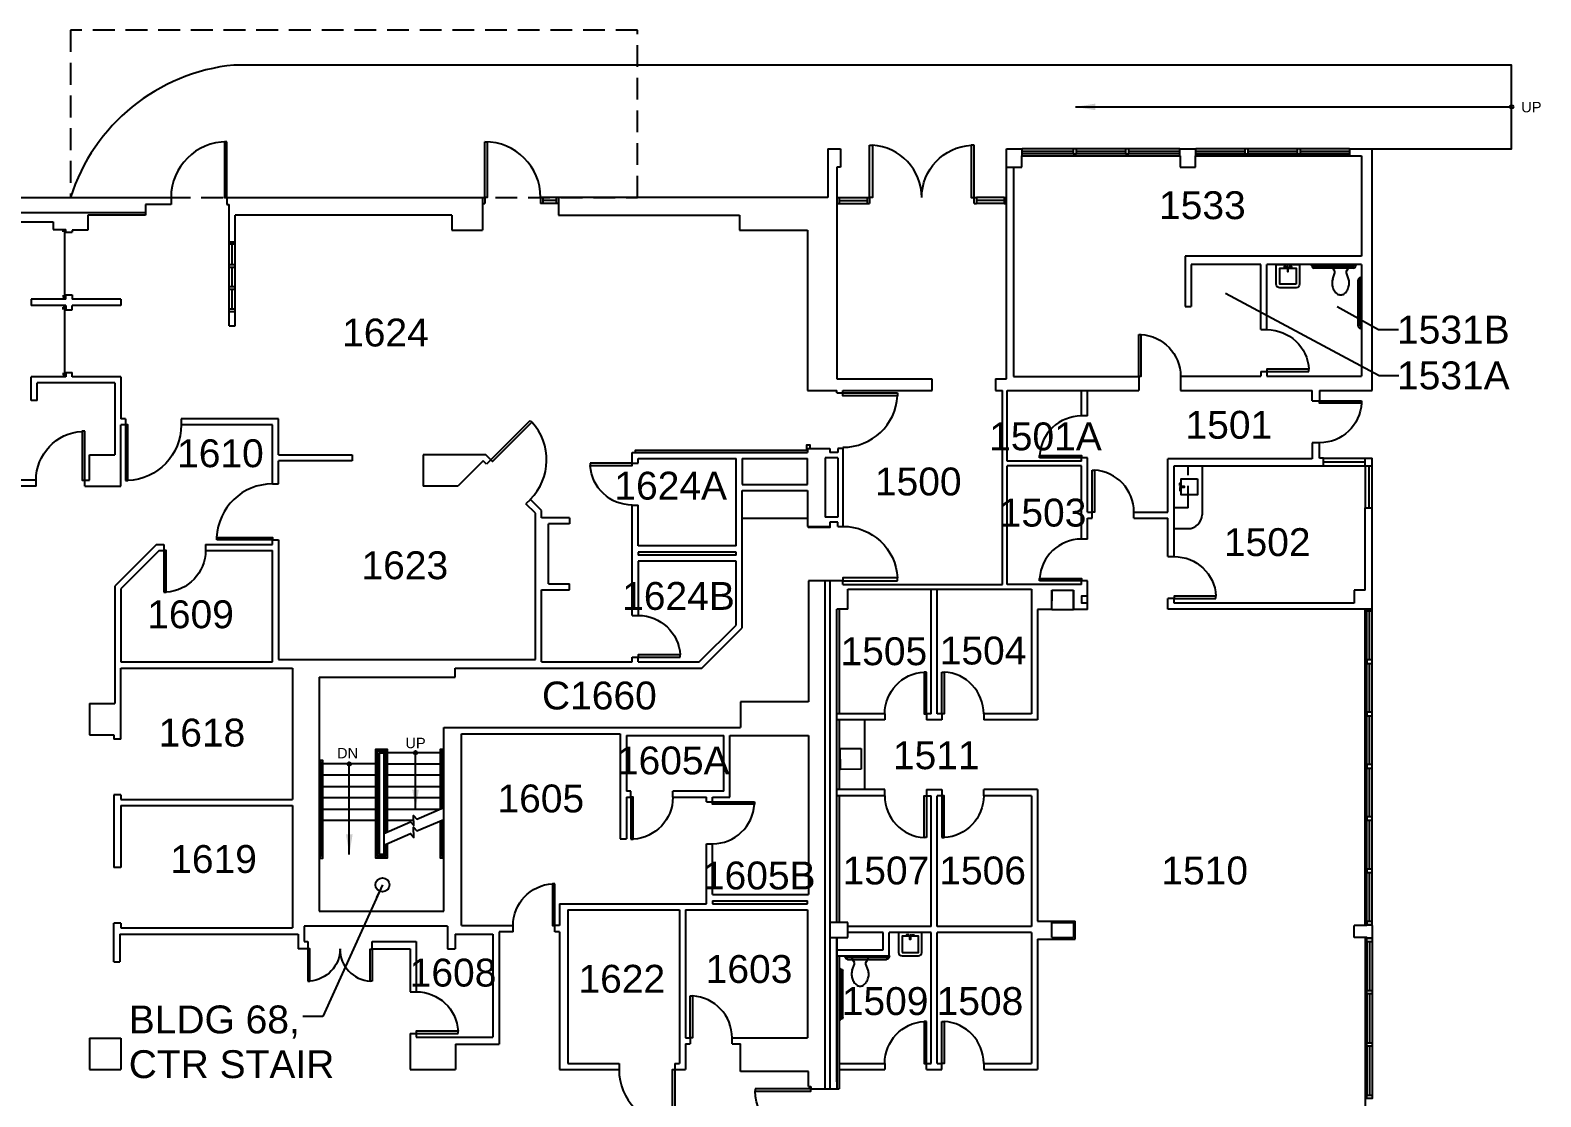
# Model space of a CAD drawing. Header units: inches. Extents: x 283 to 7662, y 1515 to 4754.
# Drawn here: x 2987 to 4287, y 3714 to 4632 of the extents above; entities that cross this region are included whole.
import ezdxf

# ---------------------------------------------------------------- set-up
doc = ezdxf.new("R2010")
doc.units = ezdxf.units.IN
doc.header["$LTSCALE"] = 150
doc.header["$MEASUREMENT"] = 0
doc.linetypes.add('HIDDEN2', pattern=[0.1875, 0.125, -0.0625])
doc.layers.get('0').update_dxf_attribs({"linetype": 'CONTINUOUS'})
for name, color, linetype in [('A-ANNO-TEXT', 4, 'CONTINUOUS'), ('A-ANNO-TEXT-STAIR', 4, 'CONTINUOUS'), ('A-COLS', 5, 'CONTINUOUS'), ('A-DOOR', 2, 'CONTINUOUS'), ('A-FLOR-CASE', 3, 'CONTINUOUS'), ('A-FLOR-CASE-UPPR', 3, 'HIDDEN2'), ('A-FLOR-HRAL', 1, 'CONTINUOUS'), ('A-FLOR-PFIX', 2, 'CONTINUOUS'), ('A-FLOR-STRS', 2, 'CONTINUOUS'), ('A-GLAZ', 2, 'CONTINUOUS'), ('A-GLAZ-SILL', 1, 'CONTINUOUS'), ('A-ROOF-OTLN', 2, 'HIDDEN2'), ('A-WALL-FULL', 6, 'CONTINUOUS'), ('L-SITE-CURB', 3, 'CONTINUOUS'), ('X-EQPM-OSHPD', 2, 'HIDDEN2')]:
    doc.layers.add(name, color=color, linetype=linetype)
doc.styles.add('ARIAL', font='arial.ttf')
doc.styles.add('AT', font='ARCHTITL.shx', dxfattribs={"width": 0.9})
doc.styles.add('DIMTEXT', font='dim.shx', dxfattribs={"width": 0.75})
doc.styles.get("Standard").update_dxf_attribs({"font": 'SIMPLEX.shx', "height": 9})
doc.dimstyles.new('DIM-96', dxfattribs={"dimscale": 96, "dimtxt": 0.18, "dimasz": 0.18, "dimexe": 0.18, "dimexo": 0.0625, "dimgap": 0.09, "dimtad": 0, "dimtih": 1, "dimtoh": 1, "dimdec": 4, "dimzin": 0, "dimdsep": 46, "dimlunit": 4, "dimtxsty": 'Standard', "dimcen": 0.09, "dimadec": 0, "dimazin": 0, "dimtfac": 1, "dimtdec": 4, "dimtofl": 0, "dimtmove": 2, "dimatfit": 3, "dimfxl": 1, "dimtolj": 1, "dimtzin": 0, "dimarcsym": 0})
doc.dimstyles.new('DIM1-4', dxfattribs={"dimscale": 48, "dimtxt": 0.09375, "dimasz": 0.125, "dimexe": 0.125, "dimexo": 0.09375, "dimgap": 0, "dimtad": 1, "dimdec": 6, "dimzin": 7, "dimdsep": 46, "dimlunit": 4, "dimtxsty": 'AT', "dimblk": 'TICK', "dimblk1": 'ARROW', "dimblk2": 'ARROW', "dimsah": 1, "dimcen": 2.25, "dimdle": 1.5, "dimadec": 0, "dimazin": 0, "dimtfac": 1, "dimtdec": 6, "dimtix": 1, "dimtofl": 0, "dimtmove": 2, "dimatfit": 3, "dimldrblk": 'ARROW', "dimfxl": 1, "dimtolj": 1, "dimtzin": 3, "dimarcsym": 0})
doc.dimstyles.get("Standard").update_dxf_attribs({"dimtxt": 0.18, "dimasz": 0.1875, "dimexe": 0.1875, "dimexo": 0.0625, "dimgap": 0.0625, "dimtad": 1, "dimdec": 4, "dimdsep": 46, "dimlunit": 4, "dimtxsty": 'DIMTEXT', "dimcen": 0.0625, "dimadec": 0, "dimazin": 0, "dimtfac": 1, "dimtdec": 4, "dimtofl": 0, "dimtmove": 0, "dimatfit": 3, "dimfxl": 1, "dimtvp": 1.2, "dimtolj": 1, "dimtzin": 0, "dimarcsym": 0})

# ---------------------------------------------------------------- blocks, each defined once
blk = doc.blocks.new('SINK-2')
at = {"layer": 'A-FLOR-PFIX'}
blk.add_lwpolyline([(-20, -7), (-20, 7, -0.414214), (-17, 10), (0, 10), (0, -10), (-17, -10, -0.414214)], format="xyb", close=True, dxfattribs=at)
for points in [[(-17, -7), (-17, 7), (-3, 7), (-3, -7)], [(-1.8, -0.3), (-1.8, 0.3), (-5.9, 0.3), (-5.9, -0.3)], [(-1.8, 1.1), (-1.8, 3.1), (-2.2, 3.1), (-2.2, 1.1)], [(-1.8, -1.1), (-1.8, -3.1), (-2.2, -3.1), (-2.2, -1.1)]]:
    blk.add_lwpolyline(points, close=True, dxfattribs=at)
blk = doc.blocks.new('3DOOR')
blk.add_lwpolyline([(0, 36), (2, 36), (2, 0), (0, 0)], close=True)
blk.add_arc((-0.1, -0.04), 36.1, 0.06887, 86.65797)
blk = doc.blocks.new('3-6DOOR')
blk.add_lwpolyline([(0, 42), (2.3, 42), (2.3, 0), (0, 0)], close=True)
blk.add_arc((-0.1, -0.1), 42.1, 0.0689, 86.658)
blk = doc.blocks.new('4DOOR')
blk.add_lwpolyline([(0, 48), (2, 48), (2, 0), (0, 0)], close=True)
blk.add_arc((-0.1, 0), 48.1, 0.0378, 87.5244)
blk = doc.blocks.new('DOOR36')
blk.add_lwpolyline([(0, 36), (-1.8, 36), (-1.8, 0), (0, 0)], close=True)
blk.add_arc((0.1, 0), 36.1, 92.903, 179.951)
blk = doc.blocks.new('ARROW')
for p, q in [((0, 0), (-0.75, 0.13)), ((-0.75, 0.13), (-0.75, -0.13)), ((0, 0), (-0.75, 0.06)), ((0, 0), (-1.28, 0)), ((0, 0), (-0.75, -0.13)), ((0, 0), (-0.75, -0.06))]:
    blk.add_line(p, q)
blk = doc.blocks.new('TICK')
for p, q in [((0.99, 0), (-0.99, 0)), ((-0.22, -0.22), (0.22, 0.22))]:
    blk.add_line(p, q)
blk = doc.blocks.new('GRAB2PC')
at = {"color": 0}
for p, q in [((0, 55.5), (0.5, 55.5)), ((0.5, 52.5), (0, 52.5)), ((0.75, 55.25), (0.75, 52.75)), ((0.75, 54.75), (1, 54.75)), ((1, 53.25), (0.75, 53.25)), ((1.5, 13.25), (1.5, 52.75)), ((3, 52.75), (3, 13.25)), ((0, 13.5), (0.5, 13.5)), ((0.75, 13.25), (0.75, 10.75)), ((0.5, 10.5), (0, 10.5)), ((0.75, 12.75), (1, 12.75)), ((1, 11.25), (0.75, 11.25)), ((4.5, 0), (4.5, 0.5)), ((4.75, 0.75), (7.25, 0.75)), ((5.25, 0.75), (5.25, 1)), ((6.75, 1), (6.75, 0.75)), ((7.25, 3), (40.75, 3)), ((40.75, 1.5), (7.25, 1.5)), ((7.5, 0.5), (7.5, 0)), ((40.5, 0), (40.5, 0.5)), ((40.75, 0.75), (43.25, 0.75)), ((41.25, 0.75), (41.25, 1)), ((42.75, 1), (42.75, 0.75)), ((43.5, 0.5), (43.5, 0))]:
    blk.add_line(p, q, dxfattribs=at)
for p, q in [((0.75, 55.25), (0.5, 55.5)), ((0.75, 52.75), (0.5, 52.5)), ((0.75, 13.25), (0.5, 13.5)), ((0.75, 10.75), (0.5, 10.5)), ((4.75, 0.75), (4.5, 0.5)), ((7.25, 0.75), (7.5, 0.5)), ((40.75, 0.75), (40.5, 0.5)), ((43.25, 0.75), (43.5, 0.5))]:
    blk.add_line(p, q)
for centre, radius, start, end in [((1, 52.75), 2, 0, 90), ((1, 52.75), 0.5, 0, 90), ((1, 13.25), 0.5, 270, 0), ((1, 13.25), 2, 270, 0), ((7.25, 1), 2, 90, 180), ((7.25, 1), 0.5, 90, 180), ((40.75, 1), 2, 0, 90), ((40.75, 1), 0.5, 0, 90)]:
    blk.add_arc(centre, radius, start, end, dxfattribs=at)
blk = doc.blocks.new('WC4')
for p, q in [((-7, 0), (7, 0)), ((-7, -2.5), (-7, 0)), ((7, -2.5), (7, 0)), ((-5, -5.6), (-7, -2.5)), ((-6.8, -12.3), (-5, -7.2)), ((-5, -7.2), (-5, -5.6)), ((5, -5.6), (7, -2.5)), ((5, -7.2), (5, -5.6)), ((6.8, -12.3), (5, -7.2))]:
    blk.add_line(p, q)
for centre, radius, start, end in [((3.1, -15.7), 10.5, 161.1646, 180), ((-3.1, -15.7), 10.5, 360, 18.8354), ((3.1, -15.7), 10.5, 180, 198.8354), ((5.9, -15.7), 13.2, 194.9626, 211.7838), ((4, -16.2), 11.3, 214.6359, 233.9389), ((0, -20.1), 5.93, 243.2988, 270), ((0, -20.1), 5.93, 270, 296.7012), ((-4, -16.2), 11.3, 306.0611, 325.3641), ((-6.5, -15.2), 14, 327.6462, 344.7553), ((-0.6, -16.2), 8.05, 341.1646, 3.7754)]:
    blk.add_arc(centre, radius, start, end)
at = {"flags": 9}
for tag, p in [('FU_COLD', (-7, 0)), ('FU_HOT', (-7, -0.1)), ('FU_WASTE', (-7, -0.1)), ('FU_TOTAL', (-7, -0.1)), ('FIXT_CODE', (-7, -0.1))]:
    blk.add_attdef(tag, p, '', height=0.01, dxfattribs=at)
blk = doc.blocks.new('SINK-1')
at = {"layer": 'A-FLOR-PFIX'}
for points in [[(0, -7), (0, 7), (14, 7), (14, -7)], [(15.2, -0.3), (15.2, 0.3), (11.1, 0.3), (11.1, -0.3)], [(15.2, 1.1), (15.2, 3.1), (14.8, 3.1), (14.8, 1.1)], [(15.2, -1.1), (15.2, -3.1), (14.8, -3.1), (14.8, -1.1)]]:
    blk.add_lwpolyline(points, close=True, dxfattribs=at)

msp = doc.modelspace()

# ---------------------------------------------------------------- linework, layer by layer
at = {"layer": 'A-ANNO-TEXT'}
msp.add_circle((4261.6, 4566), 1.5, dxfattribs=at)
at = {"layer": 'A-COLS'}
for p, q in [((3866, 4150), (3884.6, 4150)), ((3866, 4133.4), (3866, 4150)), ((3866, 4150), (3866, 4140.8)), ((3884.6, 4133.4), (3884.6, 4150)), ((3884.6, 4150), (3884.6, 4133.4)), ((3866, 4133.4), (3884.6, 4133.4)), ((3866, 3851), (3866, 3864)), ((3866, 3864), (3879, 3864)), ((3879, 3864), (3884.7, 3864)), ((3884.7, 3864), (3884.7, 3851)), ((3866, 3851), (3884.7, 3851))]:
    msp.add_line(p, q, dxfattribs=at)
at = {"layer": 'A-DOOR'}
for p, q in [((3015.2, 4458.5), (3015.2, 4460.5)), ((3016.2, 4460.5), (3016.2, 4402)), ((3017.2, 4460.5), (3017.2, 4458.5)), ((3015.2, 4404), (3015.2, 4402)), ((3015.2, 4402), (3017.2, 4402)), ((3015.2, 4391.7), (3015.2, 4393.7)), ((3015.2, 4393.7), (3017.2, 4393.7)), ((3016.2, 4393.7), (3016.2, 4335.2)), ((3017.2, 4402), (3017.2, 4404)), ((3017.2, 4393.7), (3017.2, 4391.7)), ((3015.2, 4337.2), (3015.2, 4335.2)), ((3015.2, 4335.2), (3017.2, 4335.2)), ((3017.2, 4335.2), (3017.2, 4337.2))]:
    msp.add_line(p, q, dxfattribs=at)
for points in [[(3156, 4536), (3154, 4536), (3154, 4488), (3156, 4488)], [(3378, 4536), (3380, 4536), (3380, 4488), (3378, 4488)]]:
    msp.add_lwpolyline(points, close=True, dxfattribs=at)
for centre, start, end in [((3156, 4488), 90, 180), ((3378, 4488), 0, 90)]:
    msp.add_arc(centre, 48, start, end, dxfattribs=at)
at = {"layer": 'A-FLOR-CASE'}
for p, q in [((3995.2, 4257), (3995.2, 4215)), ((3600, 4212), (3655.8, 4212)), ((3971.2, 4203), (3983.2, 4203)), ((3705, 3978.4), (3705, 4038.4))]:
    msp.add_line(p, q, dxfattribs=at)
msp.add_arc((3983.2, 4215), 12, 270, 0, dxfattribs=at)
at = {"layer": 'A-FLOR-CASE-UPPR'}
for q in [(3983.2, 4257), (3971.2, 4221)]:
    msp.add_line((3983.2, 4221), q, dxfattribs=at)
at = {"layer": 'A-FLOR-HRAL'}
for points in [[(3339.8, 3961.6), (3339.8, 4013.2), (3342.7, 4013.2)], [(3341.3, 3962.2), (3341.3, 4011.8), (3342.7, 4011.8)], [(3235.5, 3919.5), (3238.5, 3919.5), (3238.5, 4003.5), (3235.5, 4003.5)], [(3235.5, 3921), (3237, 3921), (3237, 4002), (3235.5, 4002)], [(3342.7, 3921), (3341.3, 3921), (3341.3, 3952.2)], [(3342.7, 3919.5), (3339.8, 3919.5), (3339.8, 3951.6)]]:
    msp.add_lwpolyline(points, dxfattribs=at)
at = {"layer": 'A-FLOR-PFIX'}
for p, q in [((4089, 4429.8), (4089, 4430.3)), ((4089.3, 4429.5), (4089, 4429.8)), ((4091.8, 4429.5), (4089.3, 4429.5)), ((4089.8, 4429.3), (4089.8, 4429.5)), ((4091.3, 4429.5), (4091.3, 4429.3)), ((4091.8, 4429.5), (4092, 4429.8)), ((4091.8, 4428.8), (4125.3, 4428.8)), ((4125.3, 4427.3), (4091.8, 4427.3)), ((4092, 4430.3), (4092, 4429.8)), ((4121.5, 4430.3), (4107.5, 4430.3)), ((4107.5, 4427.8), (4107.5, 4430.3)), ((4109.5, 4424.7), (4107.5, 4427.8)), ((4107.7, 4417.9), (4109.5, 4423.1)), ((4109.5, 4423.1), (4109.5, 4424.7)), ((4119.5, 4424.7), (4121.5, 4427.8)), ((4119.5, 4423.1), (4119.5, 4424.7)), ((4121.3, 4417.9), (4119.5, 4423.1)), ((4121.5, 4427.8), (4121.5, 4430.3)), ((4125, 4429.8), (4125, 4430.3)), ((4125.3, 4429.5), (4125, 4429.8)), ((4127.8, 4429.5), (4125.3, 4429.5)), ((4125.8, 4429.3), (4125.8, 4429.5)), ((4127.3, 4429.5), (4127.3, 4429.3)), ((4127.8, 4429.5), (4128, 4429.8)), ((4128, 4430.3), (4128, 4429.8)), ((4131.8, 4419.5), (4132, 4419.8)), ((4132, 4419.8), (4132.5, 4419.8)), ((4129.5, 4377.5), (4129.5, 4417)), ((4131, 4417), (4131, 4377.5)), ((4131.5, 4419), (4131.8, 4419)), ((4131.8, 4417.5), (4131.5, 4417.5)), ((4131.8, 4417), (4131.8, 4419.5)), ((4131.8, 4417), (4132, 4416.8)), ((4132.5, 4416.8), (4132, 4416.8)), ((4131.5, 4377), (4131.8, 4377)), ((4131.8, 4375.5), (4131.5, 4375.5)), ((4131.8, 4377.5), (4132, 4377.8)), ((4131.8, 4375), (4131.8, 4377.5)), ((4131.8, 4375), (4132, 4374.8)), ((4132, 4377.8), (4132.5, 4377.8)), ((4132.5, 4374.8), (4132, 4374.8))]:
    msp.add_line(p, q, dxfattribs=at)
for centre, radius, start, end in [((4091.8, 4429.3), 2, 180, 270), ((4091.8, 4429.3), 0.5, 180, 270), ((4125.3, 4429.3), 0.5, 270, 0), ((4125.3, 4429.3), 2, 270, 0), ((4117.6, 4414.5), 10.5, 161.1646, 180), ((4115.1, 4414), 8.05, 176.2246, 198.8354), ((4121, 4415.1), 14, 195.2447, 212.3538), ((4118.5, 4414), 11.3, 214.6359, 233.9389), ((4110.5, 4414), 11.3, 306.0611, 325.3641), ((4108.6, 4414.5), 13.2, 328.2162, 345.0374), ((4111.4, 4414.5), 10.5, 0, 18.8354), ((4111.4, 4414.5), 10.5, 341.1646, 0), ((4131.5, 4417), 2, 90, 180), ((4131.5, 4417), 0.5, 90, 180), ((4114.5, 4410.2), 5.93, 243.2988, 270), ((4114.5, 4410.2), 5.93, 270, 296.7012), ((4131.5, 4377.5), 2, 180, 270), ((4131.5, 4377.5), 0.5, 180, 270)]:
    msp.add_arc(centre, radius, start, end, dxfattribs=at)
at = {"layer": 'A-FLOR-STRS'}
for p, q in [((3339.8, 4010.2), (3294, 4010.2)), ((3342.7, 4010.2), (3341.3, 4010.2)), ((3237, 4000.5), (3235.5, 4000.5)), ((3235.5, 3990.8), (3237, 3990.8)), ((3284.3, 4000.5), (3238.5, 4000.5)), ((3284.3, 3990.8), (3238.5, 3990.8)), ((3287.3, 4000.5), (3285.8, 4000.5)), ((3287.3, 3990.8), (3285.8, 3990.8)), ((3291, 4000.5), (3292.5, 4000.5)), ((3292.5, 3990.8), (3291, 3990.8)), ((3294, 4000.5), (3339.8, 4000.5)), ((3339.8, 3990.8), (3294, 3990.8)), ((3341.3, 4000.5), (3342.7, 4000.5)), ((3342.7, 3990.8), (3341.3, 3990.8)), ((3237, 3981), (3235.5, 3981)), ((3238.5, 3981), (3284.3, 3981)), ((3285.8, 3981), (3287.3, 3981)), ((3291, 3981), (3292.5, 3981)), ((3294, 3981), (3339.8, 3981)), ((3341.3, 3981), (3342.7, 3981)), ((3235.5, 3971.2), (3237, 3971.2)), ((3284.3, 3971.2), (3238.5, 3971.2)), ((3287.3, 3971.2), (3285.8, 3971.2)), ((3292.5, 3971.2), (3291, 3971.2)), ((3339.8, 3971.2), (3294, 3971.2)), ((3342.7, 3971.2), (3341.3, 3971.2)), ((3237, 3961.5), (3235.5, 3961.5)), ((3237, 3951.8), (3235.5, 3951.8)), ((3238.5, 3961.5), (3284.3, 3961.5)), ((3284.3, 3951.8), (3238.5, 3951.8)), ((3285.8, 3961.5), (3287.3, 3961.5)), ((3287.3, 3951.8), (3285.8, 3951.8)), ((3291, 3961.5), (3292.5, 3961.5)), ((3292.5, 3951.8), (3291, 3951.8)), ((3294, 3961.5), (3339.5, 3961.5)), ((3316.8, 3951.8), (3294, 3951.8)), ((3341.3, 3951.8), (3342.7, 3951.8))]:
    msp.add_line(p, q, dxfattribs=at)
for points in [[(3294, 3931.9), (3294, 3919.5), (3284.3, 3919.5), (3284.3, 4013.2), (3294, 4013.2), (3294, 3942)], [(3292.5, 3931.3), (3292.5, 3921), (3285.8, 3921), (3285.8, 4011.8), (3292.5, 4011.8), (3292.5, 3941.4)], [(3291, 4010.2), (3291, 3922.5), (3287.3, 3922.5), (3287.3, 4010.2), (3292.5, 4010.2)], [(3291, 3940.7), (3314, 3950.6), (3317, 3947.4), (3316.5, 3956.1), (3319.5, 3952.9), (3342.7, 3962.9)], [(3291, 3930.7), (3314, 3940.5), (3317, 3937.3), (3316.5, 3946.1), (3319.5, 3942.9), (3342.7, 3952.8)]]:
    msp.add_lwpolyline(points, dxfattribs=at)
for centre in [(3318.4, 4010.2), (3261.4, 4000.5)]:
    msp.add_circle(centre, 1.5, dxfattribs=at)
at = {"layer": 'A-GLAZ'}
for p, q in [((3884.3, 4527.7), (3840.5, 4527.7)), ((3929.3, 4527.7), (3887.3, 4527.7)), ((3976, 4527.7), (3932.3, 4527.7)), ((4032, 4527.7), (3990, 4527.7)), ((4077, 4527.7), (4035, 4527.7)), ((4122, 4527.7), (4080, 4527.7)), ((3376, 4488), (3378, 4488)), ((3376, 4488), (3376, 4482.8)), ((3378, 4488), (3378, 4482.8)), ((3428, 4488), (3426, 4488)), ((3426, 4488), (3426, 4482.8)), ((3428, 4488), (3428, 4482.8)), ((3439.3, 4485.3), (3428, 4485.3)), ((3441.3, 4488), (3439.3, 4488)), ((3439.3, 4488), (3439.3, 4482.8)), ((3681, 4488), (3683, 4488)), ((3683, 4488), (3683, 4482.8)), ((3683, 4485.3), (3707, 4485.3)), ((3707, 4488), (3709, 4488)), ((3707, 4488), (3707, 4482.8)), ((3709, 4488), (3709, 4482.8)), ((3799, 4488), (3801, 4488)), ((3799, 4482.8), (3799, 4488)), ((3801, 4488), (3801, 4482.8)), ((3825, 4485.3), (3801, 4485.3)), ((3825, 4488), (3825, 4482.8)), ((3825, 4488), (3827, 4488)), ((3376, 4482.8), (3378, 4482.8)), ((3428, 4482.8), (3426, 4482.8)), ((3441.3, 4482.8), (3439.3, 4482.8)), ((3681, 4482.8), (3683, 4482.8)), ((3707, 4482.8), (3709, 4482.8)), ((3799, 4482.8), (3801, 4482.8)), ((3825, 4482.8), (3827, 4482.8)), ((3158, 4449.9), (3163.3, 4449.9)), ((3160.7, 4430.1), (3160.7, 4447.9)), ((3158, 4428.1), (3163.3, 4428.1)), ((3160.7, 4411), (3160.7, 4428.1)), ((3158, 4409), (3163.3, 4409)), ((3160.7, 4391.9), (3160.7, 4409)), ((3158, 4389.9), (3163.3, 4389.9)), ((4099.6, 4260.4), (4135.6, 4260.4)), ((4138.6, 4257), (4138.6, 4221)), ((4137.1, 4132), (4137.1, 4133.7)), ((4141.6, 4132), (4141.6, 4133.7)), ((4141.6, 4132), (4137.1, 4132)), ((4141.6, 4132), (4137.1, 4132)), ((4139.4, 4090), (4139.4, 4132)), ((4139.4, 4045), (4139.4, 4087)), ((4139.4, 4000), (4139.4, 4042)), ((4139.4, 3955), (4139.4, 3997)), ((4139.4, 3910), (4139.4, 3952)), ((4139.4, 3865), (4139.4, 3907)), ((4139.4, 3847.5), (4139.4, 3805.5)), ((4139.4, 3802.5), (4139.4, 3760.5)), ((4139.4, 3757.5), (4139.4, 3715.5))]:
    msp.add_line(p, q, dxfattribs=at)
for points in [[(3887.3, 4525.5), (3887.3, 4530), (3884.3, 4530), (3884.3, 4525.5)], [(3932.3, 4525.5), (3932.3, 4530), (3929.3, 4530), (3929.3, 4525.5)], [(4035, 4525.5), (4035, 4530), (4032, 4530), (4032, 4525.5)], [(4080, 4525.5), (4080, 4530), (4077, 4530), (4077, 4525.5)], [(4137.1, 4087), (4141.6, 4087), (4141.6, 4090), (4137.1, 4090)], [(4137.1, 4042), (4141.6, 4042), (4141.6, 4045), (4137.1, 4045)], [(4137.1, 3997), (4141.6, 3997), (4141.6, 4000), (4137.1, 4000)], [(4137.1, 3952), (4141.6, 3952), (4141.6, 3955), (4137.1, 3955)], [(4137.1, 3907), (4141.6, 3907), (4141.6, 3910), (4137.1, 3910)], [(4137.1, 3862), (4141.6, 3862), (4141.6, 3865), (4137.1, 3865)], [(4137.1, 3850.5), (4141.6, 3850.5), (4141.6, 3847.5), (4137.1, 3847.5)], [(4137.1, 3805.5), (4141.6, 3805.5), (4141.6, 3802.5), (4137.1, 3802.5)], [(4137.1, 3760.5), (4141.6, 3760.5), (4141.6, 3757.5), (4137.1, 3757.5)], [(4137.1, 3715.5), (4141.6, 3715.5), (4141.6, 3712.5), (4137.1, 3712.5)]]:
    msp.add_lwpolyline(points, close=True, dxfattribs=at)
for points in [[(3163.3, 4447.9), (3158, 4447.9)], [(3163.3, 4430.1), (3158, 4430.1)], [(3163.3, 4411), (3158, 4411)], [(3163.3, 4391.9), (3158, 4391.9)]]:
    msp.add_lwpolyline(points, dxfattribs=at)
at = {"layer": 'A-GLAZ-SILL'}
for p, q in [((3884.3, 4530), (3840.5, 4530)), ((3884.3, 4525.5), (3840.5, 4525.5)), ((3929.3, 4530), (3887.3, 4530)), ((3929.3, 4525.5), (3887.3, 4525.5)), ((3976, 4530), (3932.3, 4530)), ((3976, 4525.5), (3932.3, 4525.5)), ((4032, 4530), (3990, 4530)), ((4032, 4525.5), (3990, 4525.5)), ((4077, 4530), (4035, 4530)), ((4077, 4525.5), (4035, 4525.5)), ((4122, 4530), (4080, 4530)), ((4122, 4525.5), (4080, 4525.5)), ((3439.3, 4488), (3428, 4488)), ((3683, 4488), (3707, 4488)), ((3825, 4488), (3801, 4488)), ((3439.3, 4482.8), (3428, 4482.8)), ((3683, 4482.8), (3707, 4482.8)), ((3825, 4482.8), (3801, 4482.8)), ((3158, 4389.9), (3158, 4450)), ((3163.3, 4389.9), (3163.3, 4449.9)), ((4099.6, 4263.8), (4135.6, 4263.8)), ((4099.6, 4257), (4135.6, 4257)), ((4135.6, 4257), (4135.6, 4221)), ((4141.6, 4221), (4141.6, 4257)), ((4135.6, 3861.5), (4135.6, 4133.7)), ((4137.1, 4090), (4137.1, 4132)), ((4141.6, 4090), (4141.6, 4132)), ((4137.1, 4045), (4137.1, 4087)), ((4141.6, 4045), (4141.6, 4087)), ((4137.1, 4000), (4137.1, 4042)), ((4141.6, 4000), (4141.6, 4042)), ((4137.1, 3955), (4137.1, 3997)), ((4141.6, 3955), (4141.6, 3997)), ((4137.1, 3910), (4137.1, 3952)), ((4141.6, 3910), (4141.6, 3952)), ((4137.1, 3865), (4137.1, 3907)), ((4141.6, 3865), (4141.6, 3907)), ((4135.6, 3851), (4135.6, 3667.5)), ((4137.1, 3847.5), (4137.1, 3805.5)), ((4141.6, 3847.5), (4141.6, 3805.5)), ((4137.1, 3802.5), (4137.1, 3760.5)), ((4141.6, 3802.5), (4141.6, 3760.5)), ((4137.1, 3757.5), (4137.1, 3715.5)), ((4141.6, 3757.5), (4141.6, 3715.5))]:
    msp.add_line(p, q, dxfattribs=at)
at = {"layer": 'A-ROOF-OTLN'}
msp.add_lwpolyline([(3021.5, 4488), (3509.5, 4488), (3509.5, 4632), (3021.5, 4632)], close=True, dxfattribs=at)
at = {"layer": 'A-WALL-FULL'}
for p, q in [((3673.3, 4530), (3684, 4530)), ((3673.3, 4530), (3673.3, 4488)), ((3684, 4530), (3684, 4514)), ((3827, 4530), (3840.5, 4530)), ((3827, 4332), (3827, 4530)), ((3840, 4514), (3840, 4524)), ((3840, 4524), (3976.5, 4524)), ((3840.5, 4524), (3840.5, 4530)), ((3976, 4524), (3976, 4530)), ((3976, 4530), (3990, 4530)), ((3976.5, 4524), (3976.5, 4514)), ((3989.5, 4514), (3989.5, 4524)), ((3989.5, 4524), (4132.5, 4524)), ((3990, 4524), (3990, 4530)), ((3990, 4525.5), (4122, 4525.5)), ((4122, 4530), (4122, 4524)), ((4122, 4530), (4141.6, 4530)), ((4132.5, 4524), (4132.5, 4437.5)), ((4141.6, 4321.9), (4141.6, 4530)), ((3684, 4514), (3681, 4514)), ((3681, 4514), (3681, 4332)), ((3827, 4514), (3840, 4514)), ((3833, 4514), (3833, 4334)), ((3976.5, 4514), (3989.5, 4514)), ((2346.8, 4488), (3108, 4488)), ((3108, 4488), (3108, 4482)), ((3154, 4488), (3376, 4488)), ((3156, 4488), (3156, 4482)), ((3376, 4488), (3376, 4459.8)), ((3673.3, 4488), (3441.3, 4488)), ((3441.3, 4488), (3441.3, 4472.7)), ((2767.5, 4475), (3086, 4475)), ((3086, 4472.7), (3036.3, 4472.7)), ((3036.3, 4472.7), (3036.3, 4459.8)), ((3086, 4482), (3086, 4472.7)), ((3108, 4482), (3086, 4482)), ((3156, 4482), (3158, 4482)), ((3158, 4450), (3158, 4482)), ((3349.5, 4472.7), (3163.3, 4472.7)), ((3163.3, 4450), (3163.3, 4472.7)), ((3349.5, 4472.7), (3349.5, 4459.8)), ((3441.3, 4472.7), (3597.3, 4472.7)), ((3597.3, 4472.7), (3597.3, 4459.8)), ((2897.8, 4467), (3006.5, 4467)), ((3006.5, 4467), (3006.5, 4460.5)), ((3006.5, 4460.5), (3017.5, 4460.5)), ((3017.5, 4458.2), (3017.5, 4460.5)), ((3022.8, 4459.8), (3022.8, 4458.2)), ((3036.3, 4459.8), (3022.8, 4459.8)), ((3349.5, 4459.8), (3376, 4459.8)), ((3597.3, 4459.8), (3655.8, 4459.8)), ((3655.8, 4459.8), (3655.8, 4321.9)), ((3017.5, 4458.2), (3022.8, 4458.2)), ((4132.5, 4437.5), (3980.6, 4437.5)), ((3980.6, 4437.5), (3980.6, 4394.3)), ((4045.8, 4430.3), (3985.8, 4430.3)), ((3985.8, 4430.3), (3985.8, 4394.3)), ((4045.8, 4374.3), (4045.8, 4430.3)), ((4132.5, 4430.3), (4051.1, 4430.3)), ((4051.1, 4374.3), (4051.1, 4430.3)), ((4132.5, 4430.3), (4132.5, 4334.3)), ((2987.5, 4400.4), (2987.5, 4395.2)), ((3017.5, 4400.4), (2987.5, 4400.4)), ((3017.5, 4395.2), (2987.5, 4395.2)), ((3017.5, 4400.4), (3017.5, 4404.2)), ((3017.5, 4404.2), (3022.8, 4404.2)), ((3017.5, 4395.2), (3017.5, 4391.4)), ((3022.8, 4404.2), (3022.8, 4400.4)), ((3064.8, 4400.4), (3022.8, 4400.4)), ((3064.8, 4395.2), (3022.8, 4395.2)), ((3022.8, 4391.4), (3022.8, 4395.2)), ((3064.8, 4400.4), (3064.8, 4395.2)), ((3980.6, 4394.3), (3985.8, 4394.3)), ((3017.5, 4391.4), (3022.8, 4391.4)), ((3158, 4377.5), (3158, 4389.9)), ((3163.3, 4377.5), (3163.3, 4389.9)), ((3158, 4377.5), (3163.3, 4377.5)), ((4045.8, 4374.3), (4051.1, 4374.3)), ((2987.5, 4313.4), (2987.5, 4333.6)), ((3017.5, 4333.6), (2987.5, 4333.6)), ((3017.5, 4337.4), (3022.8, 4337.4)), ((3017.5, 4337.4), (3017.5, 4333.6)), ((3022.8, 4333.6), (3022.8, 4337.4)), ((3064.8, 4333.6), (3022.8, 4333.6)), ((3064.8, 4333.6), (3064.8, 4297.6)), ((3681, 4332), (3763, 4332)), ((3763, 4321.9), (3763, 4331.7)), ((3817.4, 4332), (3817.4, 4321.9)), ((3817.4, 4332), (3827, 4332)), ((3833, 4334), (3940.8, 4334)), ((3940.8, 4334), (3940.8, 4321.9)), ((3976.8, 4334.3), (3976.8, 4321.9)), ((3976.8, 4334.3), (4045.8, 4334.3)), ((4045.8, 4338.3), (4045.8, 4334.3)), ((4045.8, 4338.3), (4051.1, 4338.3)), ((4051.1, 4338.3), (4051.1, 4334.3)), ((4051.1, 4334.3), (4132.5, 4334.3)), ((3059.5, 4328.4), (2992.8, 4328.4)), ((2992.8, 4313.4), (2992.8, 4328.4)), ((3059.5, 4328.4), (3059.5, 4266.5)), ((3655.8, 4321.9), (3681, 4321.9)), ((3681, 4320), (3681, 4321.9)), ((3681, 4320), (3686.2, 4320)), ((3686.2, 4320), (3686.2, 4321.9)), ((3686.2, 4321.9), (3763, 4321.9)), ((3817.4, 4321.9), (3823.5, 4321.9)), ((3823.5, 4155), (3823.5, 4321.9)), ((3827.5, 4261), (3827.5, 4321.9)), ((3827.5, 4321.9), (3940.8, 4321.9)), ((3891.4, 4300), (3891.4, 4321.9)), ((3896.6, 4300), (3896.6, 4321.9)), ((3976.8, 4321.9), (4090.1, 4321.9)), ((4090.1, 4312.9), (4090.1, 4321.9)), ((4096.3, 4321.9), (4096.3, 4312.9)), ((4096.3, 4321.9), (4141.6, 4321.9)), ((2992.8, 4313.4), (2987.5, 4313.4)), ((4090.1, 4312.9), (4096.3, 4312.9)), ((3068.8, 4297.6), (3064.8, 4297.6)), ((3068.8, 4292.4), (3064.8, 4292.4)), ((3064.8, 4239.5), (3064.8, 4292.4)), ((3068.8, 4297.6), (3068.8, 4292.4)), ((3200.5, 4297.6), (3116.8, 4297.6)), ((3116.8, 4297.6), (3116.8, 4292.4)), ((3195.3, 4292.4), (3116.8, 4292.4)), ((3195.3, 4241.5), (3195.3, 4292.4)), ((3200.5, 4266.5), (3200.5, 4297.6)), ((3896.6, 4300), (3891.4, 4300)), ((4090.1, 4276.9), (4090.1, 4263)), ((4096.3, 4276.9), (4090.1, 4276.9)), ((4096.3, 4263.8), (4096.3, 4276.9)), ((3037.8, 4244.8), (3037.8, 4266.5)), ((3037.8, 4266.5), (3059.5, 4266.5)), ((3200.5, 4266.5), (3263.8, 4266.5)), ((3263.8, 4266.5), (3263.8, 4261.3)), ((3325, 4266.5), (3325, 4239.5)), ((3378.9, 4266.5), (3325, 4266.5)), ((3383.2, 4262.1), (3378.9, 4266.5)), ((3504.8, 4268.5), (3655.8, 4268.5)), ((3504.8, 4259.3), (3504.8, 4268.5)), ((3655.8, 4272), (3675, 4272)), ((3655.8, 4272), (3655.8, 4268.5)), ((3671, 4264), (3671, 4213)), ((3681.8, 4264), (3671, 4264)), ((3675, 4272), (3675, 4268.5)), ((3681.8, 4268.5), (3675, 4268.5)), ((3681.8, 4272), (3681.8, 4268.5)), ((3686.2, 4272), (3681.8, 4272)), ((3681.8, 4264), (3681.8, 4213)), ((3686.2, 4272), (3686.2, 4205)), ((3891.4, 4261), (3891.4, 4264)), ((3896.6, 4264), (3891.4, 4264)), ((3896.6, 4217.3), (3896.6, 4264)), ((4099.6, 4263.8), (4096.3, 4263.8)), ((4099.6, 4257), (4099.6, 4263.8)), ((4135.6, 4257), (4135.6, 4263.8)), ((4135.6, 4263.8), (4141.6, 4263.8)), ((4141.6, 4257), (4141.6, 4263.8)), ((3200.5, 4241.5), (3200.5, 4261.3)), ((3263.8, 4261.3), (3200.5, 4261.3)), ((3376.7, 4261.3), (3354.9, 4239.5)), ((3379.5, 4258.4), (3376.7, 4261.3)), ((3383.2, 4262.1), (3379.5, 4258.4)), ((3504.8, 4259.3), (3510.1, 4259.3)), ((3510.1, 4263.3), (3594.3, 4263.3)), ((3510.1, 4259.3), (3510.1, 4263.3)), ((3594.3, 4188.2), (3594.3, 4263.3)), ((3599.5, 4263.3), (3599.5, 4241)), ((3599.5, 4263.3), (3655.8, 4263.3)), ((3655.8, 4241), (3655.8, 4263.3)), ((3891.4, 4261), (3827.5, 4261)), ((3827.5, 4155), (3827.5, 4257)), ((3891.4, 4257), (3827.5, 4257)), ((3891.4, 4194), (3891.4, 4257)), ((4090.1, 4263), (3965.9, 4263)), ((3965.9, 4217.3), (3965.9, 4263)), ((3971.2, 4179), (3971.2, 4257)), ((3971.2, 4257), (4099.6, 4257)), ((4135.6, 4257), (4141.6, 4257)), ((2991.8, 4244.8), (2973.8, 4244.8)), ((2991.8, 4239.5), (2978.8, 4239.5)), ((2991.8, 4239.5), (2991.8, 4244.8)), ((3033.8, 4244.8), (3037.8, 4244.8)), ((3033.8, 4239.5), (3033.8, 4244.8)), ((3033.8, 4239.5), (3064.8, 4239.5)), ((3195.3, 4241.5), (3200.5, 4241.5)), ((3354.9, 4239.5), (3325, 4239.5)), ((3599.5, 4241), (3655.8, 4241)), ((3417.2, 4228.2), (3413.4, 4224.5)), ((3426.8, 4218.5), (3417.2, 4228.2)), ((3599.5, 4117.7), (3599.5, 4235.8)), ((3599.5, 4235.8), (3655.8, 4235.8)), ((3655.8, 4235.8), (3655.8, 4205)), ((3421.6, 4216.4), (3413.4, 4224.5)), ((3421.6, 4090.5), (3421.6, 4216.4)), ((3426.8, 4212.4), (3426.8, 4218.5)), ((3450.8, 4212.4), (3426.8, 4212.4)), ((3450.8, 4212.4), (3450.8, 4207.1)), ((3504.8, 4128.3), (3504.8, 4223.3)), ((3504.8, 4223.3), (3510.1, 4223.3)), ((3510.1, 4188.2), (3510.1, 4223.3)), ((3681.8, 4213), (3671, 4213)), ((3896.6, 4217.3), (3900.6, 4217.3)), ((3896.6, 4194), (3896.6, 4212)), ((3896.6, 4212), (3900.6, 4212)), ((3900.6, 4212), (3900.6, 4217.3)), ((3936.6, 4217.3), (3965.9, 4217.3)), ((3936.6, 4212), (3936.6, 4217.3)), ((3936.6, 4212), (3965.9, 4212)), ((3965.9, 4179), (3965.9, 4212)), ((4135.6, 4150), (4135.6, 4221)), ((4135.6, 4221), (4141.6, 4221)), ((4141.6, 4133.7), (4141.6, 4221)), ((3450.8, 4207.1), (3432.8, 4207.1)), ((3432.8, 4155.5), (3432.8, 4207.1)), ((3655.8, 4205), (3675, 4205)), ((3675, 4208.5), (3675, 4205)), ((3681.8, 4208.5), (3675, 4208.5)), ((3681.8, 4205), (3681.8, 4208.5)), ((3681.8, 4205), (3686.2, 4205)), ((3095.5, 4189.5), (3059.5, 4153.5)), ((3095.5, 4189.5), (3101.7, 4189.5)), ((3101.7, 4189.5), (3101.7, 4184.3)), ((3137.7, 4189.5), (3137.7, 4184.3)), ((3137.7, 4189.5), (3195.3, 4189.5)), ((3195.3, 4193.5), (3200.5, 4193.5)), ((3195.3, 4189.5), (3195.3, 4193.5)), ((3200.5, 4193.5), (3200.5, 4090.5)), ((3594.3, 4188.2), (3510.1, 4188.2)), ((3896.6, 4194), (3891.4, 4194)), ((3097.7, 4184.3), (3064.8, 4151.3)), ((3097.7, 4184.3), (3101.7, 4184.3)), ((3137.7, 4184.3), (3195.3, 4184.3)), ((3195.3, 4088.3), (3195.3, 4184.3)), ((3594.3, 4182.9), (3510.1, 4182.9)), ((3510.1, 4182.9), (3510.1, 4180.2)), ((3594.3, 4180.2), (3510.1, 4180.2)), ((3510.1, 4174.9), (3510.1, 4128.3)), ((3594.3, 4174.9), (3510.1, 4174.9)), ((3594.3, 4180.2), (3594.3, 4182.9)), ((3594.3, 4119.9), (3594.3, 4174.9)), ((3965.9, 4179), (3971.2, 4179)), ((3059.5, 4153.5), (3059.5, 4052.5)), ((3064.8, 4151.3), (3064.8, 4088.3)), ((3426.8, 4150.3), (3450.8, 4150.3)), ((3426.8, 4088.3), (3426.8, 4150.3)), ((3432.8, 4155.5), (3450.8, 4155.5)), ((3450.8, 4150.3), (3450.8, 4155.5)), ((3656.5, 4158), (3656.5, 4054)), ((3686.2, 4158), (3656.5, 4158)), ((3671, 3721), (3671, 4158)), ((3675, 4158), (3675, 3721)), ((3686.2, 4155), (3686.2, 4158)), ((3686.2, 4155), (3823.5, 4155)), ((3690.5, 4151), (3848.4, 4151)), ((3690.5, 4133.7), (3690.5, 4151)), ((3762.1, 4043.6), (3762.1, 4151)), ((3767.3, 4043.6), (3767.3, 4151)), ((3891.4, 4155), (3827.5, 4155)), ((3848.4, 4151), (3848.4, 4043.6)), ((3891.4, 4155), (3891.4, 4158)), ((3896.6, 4158), (3891.4, 4158)), ((3896.6, 4133.4), (3896.6, 4158)), ((4135.6, 4150), (4126, 4150)), ((4126, 4150), (4126, 4139)), ((3690.5, 4133.7), (3681, 4133.7)), ((3681, 3864), (3681, 4133.7)), ((3683, 4133.7), (3683, 4043.6)), ((3965.9, 4133.7), (3965.9, 4143)), ((3971.2, 4143), (3965.9, 4143)), ((4141.6, 4133.7), (3965.9, 4133.7)), ((3971.2, 4139), (3971.2, 4143)), ((4126, 4139), (3971.2, 4139)), ((3504.8, 4128.3), (3510.1, 4128.3)), ((3866, 4133.4), (3853.6, 4133.4)), ((3853.6, 4133.4), (3853.6, 4038.4)), ((3896.6, 4133.4), (3884.6, 4133.4)), ((3562.6, 4088.3), (3594.3, 4119.9)), ((3564.8, 4083), (3599.5, 4117.7)), ((3064.8, 4088.3), (3195.3, 4088.3)), ((3064.8, 4083), (3212.6, 4083)), ((3064.8, 4021.8), (3064.8, 4083)), ((3200.5, 4090.5), (3421.6, 4090.5)), ((3212.6, 4083), (3212.6, 3969.8)), ((3352.5, 4075.3), (3352.5, 4083)), ((3352.5, 4083), (3564.8, 4083)), ((3426.8, 4088.3), (3504.8, 4088.3)), ((3504.8, 4092.3), (3510.1, 4092.3)), ((3504.8, 4088.3), (3504.8, 4092.3)), ((3510.1, 4088.3), (3510.1, 4092.3)), ((3510.1, 4088.3), (3562.6, 4088.3)), ((3235.5, 4075.3), (3235.5, 3873.8)), ((3235.5, 4075.3), (3352.5, 4075.3)), ((3037.8, 4052.5), (3059.5, 4052.5)), ((3037.8, 4052.5), (3037.8, 4025.5)), ((3598, 4054), (3598, 4031.8)), ((3656.5, 4054), (3598, 4054)), ((3722.1, 4043.6), (3681, 4043.6)), ((3722.1, 4043.6), (3722.1, 4038.4)), ((3758.1, 4043.6), (3758.1, 4038.4)), ((3762.1, 4043.6), (3758.1, 4043.6)), ((3771.3, 4043.6), (3767.3, 4043.6)), ((3771.3, 4043.6), (3771.3, 4038.4)), ((3848.4, 4043.6), (3807.3, 4043.6)), ((3807.3, 4043.6), (3807.3, 4038.4)), ((3342.7, 3873.8), (3342.7, 4031.8)), ((3342.7, 4031.8), (3598, 4031.8)), ((3722.1, 4038.4), (3681, 4038.4)), ((3683, 4038.4), (3683, 3978.4)), ((3771.3, 4038.4), (3758.1, 4038.4)), ((3853.6, 4038.4), (3807.3, 4038.4)), ((3037.8, 4025.5), (3058.8, 4025.5)), ((3058.8, 4025.5), (3058.8, 4021.8)), ((3064.8, 4021.8), (3058.8, 4021.8)), ((3358, 3861.4), (3358, 4026.5)), ((3358, 4026.5), (3494.5, 4026.5)), ((3494.5, 4026.5), (3494.5, 3936)), ((3499.8, 4025), (3499.8, 3977)), ((3499.8, 4025), (3583.8, 4025)), ((3583.8, 3977), (3583.8, 4025)), ((3589, 4025), (3656.5, 4025)), ((3589, 3971.8), (3589, 4025)), ((3656.5, 4025), (3656.5, 3888)), ((3722.1, 3978.4), (3681, 3978.4)), ((3722.1, 3973.1), (3722.1, 3978.4)), ((3758.1, 3978.4), (3771.3, 3978.4)), ((3758.1, 3978.4), (3758.1, 3973.1)), ((3771.3, 3978.4), (3771.3, 3973.1)), ((3853.6, 3978.4), (3807.3, 3978.4)), ((3807.3, 3973.1), (3807.3, 3978.4)), ((3853.6, 3978.4), (3853.6, 3865.3)), ((3064.8, 3973.8), (3058.8, 3973.8)), ((3058.8, 3973.8), (3058.8, 3911.4)), ((3064.8, 3973.8), (3064.8, 3969.8)), ((3064.8, 3969.8), (3212.6, 3969.8)), ((3503.8, 3977), (3499.8, 3977)), ((3499.8, 3971.8), (3503.8, 3971.8)), ((3499.8, 3971.8), (3499.8, 3936)), ((3503.8, 3971.8), (3503.8, 3977)), ((3583.8, 3977), (3539.8, 3977)), ((3539.8, 3971.8), (3539.8, 3977)), ((3539.8, 3971.8), (3568.8, 3971.8)), ((3568.8, 3967.8), (3568.8, 3971.8)), ((3568.8, 3967.8), (3574, 3967.8)), ((3574, 3967.8), (3574, 3971.8)), ((3574, 3971.8), (3589, 3971.8)), ((3722.1, 3973.1), (3681, 3973.1)), ((3683, 3972.9), (3683, 3864)), ((3758.1, 3973.1), (3762.1, 3973.1)), ((3762.1, 3860.6), (3762.1, 3973.1)), ((3767.3, 3860.6), (3767.3, 3973.1)), ((3771.3, 3973.1), (3767.3, 3973.1)), ((3848.4, 3973.1), (3807.3, 3973.1)), ((3848.4, 3973.1), (3848.4, 3860.6)), ((3064.8, 3964.6), (3212.6, 3964.6)), ((3064.8, 3964.6), (3064.8, 3911.4)), ((3212.8, 3859.4), (3212.8, 3964.6)), ((3494.5, 3936), (3499.8, 3936)), ((3568.8, 3880), (3568.8, 3931.8)), ((3568.8, 3931.8), (3574, 3931.8)), ((3574, 3888), (3574, 3931.8)), ((3064.8, 3911.4), (3058.8, 3911.4)), ((3574, 3888), (3656.5, 3888)), ((3235.5, 3873.8), (3342.7, 3873.8)), ((3442.3, 3880), (3442.3, 3861.4)), ((3442.3, 3880), (3568.8, 3880)), ((3449.5, 3874.8), (3449.5, 3742.8)), ((3449.5, 3874.8), (3545.5, 3874.8)), ((3545.5, 3874.8), (3545.5, 3742.8)), ((3550.8, 3874.8), (3550.8, 3764.8)), ((3550.8, 3874.8), (3655.8, 3874.8)), ((3574, 3882.8), (3655.8, 3882.8)), ((3574, 3882.8), (3574, 3880)), ((3574, 3880), (3655.8, 3880)), ((3655.8, 3880), (3655.8, 3882.8)), ((3655.8, 3874.8), (3655.8, 3764.8)), ((3064.8, 3863.4), (3058.8, 3863.4)), ((3058.8, 3830.1), (3058.8, 3863.4)), ((3064.8, 3863.4), (3064.8, 3859.4)), ((3222.5, 3860.8), (3222.5, 3847.8)), ((3346, 3860.8), (3222.5, 3860.8)), ((3346, 3860.8), (3346, 3841.3)), ((3358, 3861.4), (3402.3, 3861.4)), ((3402.3, 3856.1), (3402.3, 3861.4)), ((3438.3, 3856.1), (3438.3, 3861.4)), ((3442.3, 3861.4), (3438.3, 3861.4)), ((3690.5, 3864), (3675, 3864)), ((3690.5, 3864), (3681, 3864)), ((3690.5, 3864), (3681, 3864)), ((3690.5, 3851), (3690.5, 3864)), ((3690.5, 3851), (3690.5, 3864)), ((3853.6, 3865.3), (3885.9, 3865.3)), ((3885.9, 3849.8), (3885.9, 3865.3)), ((4126, 3851), (4126, 3861.5)), ((4137.1, 3861.5), (4126, 3861.5)), ((4141.6, 3861.5), (4141.6, 3851)), ((3064, 3854.1), (3217.3, 3854.1)), ((3064, 3854.1), (3064, 3830.1)), ((3064.8, 3859.4), (3212.6, 3859.4)), ((3217.3, 3854.1), (3217.3, 3841.3)), ((3222.5, 3847.8), (3225.8, 3847.8)), ((3225.8, 3847.8), (3225.8, 3841.3)), ((3281, 3841.3), (3281, 3847.8)), ((3281, 3847.8), (3319, 3847.8)), ((3319, 3847.8), (3319, 3804.5)), ((3352.5, 3854.1), (3385, 3854.1)), ((3352.5, 3854.1), (3352.5, 3841.3)), ((3385, 3854.1), (3385, 3765.3)), ((3390.3, 3856.1), (3390.3, 3759.3)), ((3402.3, 3856.1), (3390.3, 3856.1)), ((3442.3, 3856.1), (3438.3, 3856.1)), ((3442.3, 3856.1), (3442.3, 3737.5)), ((3675, 3851), (3690.5, 3851)), ((3681, 3851), (3690.5, 3851)), ((3681, 3727), (3681, 3851)), ((3681, 3851), (3690.5, 3851)), ((3681, 3851), (3681, 3723)), ((3762.1, 3860.6), (3690.5, 3860.6)), ((3720.8, 3855.3), (3690.5, 3855.3)), ((3720.8, 3840.6), (3720.8, 3855.3)), ((3762.1, 3855.3), (3726.1, 3855.3)), ((3726.1, 3835.3), (3726.1, 3855.3)), ((3762.1, 3742.8), (3762.1, 3855.3)), ((3848.4, 3860.6), (3767.3, 3860.6)), ((3848.4, 3855.3), (3767.3, 3855.3)), ((3767.3, 3742.8), (3767.3, 3855.3)), ((3848.4, 3855.3), (3848.4, 3742.8)), ((3853.6, 3849.8), (3853.6, 3737.6)), ((3853.6, 3849.8), (3885.9, 3849.8)), ((3225.8, 3841.3), (3217.3, 3841.3)), ((3281, 3841.3), (3313.8, 3841.3)), ((3313.8, 3841.3), (3313.8, 3804.5)), ((3346, 3841.3), (3352.5, 3841.3)), ((3681, 3840.6), (3720.8, 3840.6)), ((3681, 3835.3), (3726.1, 3835.3)), ((3683, 3835.3), (3683, 3721)), ((3058.8, 3830.1), (3064, 3830.1)), ((3313.8, 3804.5), (3319, 3804.5)), ((3037.8, 3764.5), (3064.8, 3764.5)), ((3037.8, 3764.5), (3037.8, 3737.5)), ((3064.8, 3764.5), (3064.8, 3737.5)), ((3313.8, 3768.5), (3319, 3768.5)), ((3313.8, 3768.5), (3313.8, 3737.5)), ((3319, 3768.5), (3319, 3765.3)), ((3319, 3765.3), (3385, 3765.3)), ((3352.8, 3759.3), (3352.8, 3737.5)), ((3352.8, 3759.3), (3390.3, 3759.3)), ((3550.8, 3764.8), (3554.8, 3764.8)), ((3550.8, 3759.5), (3554.8, 3759.5)), ((3550.8, 3759.5), (3550.8, 3737.5)), ((3554.8, 3764.8), (3554.8, 3759.5)), ((3590.8, 3759.5), (3590.8, 3764.8)), ((3590.8, 3764.8), (3655.8, 3764.8)), ((3590.8, 3759.5), (3598, 3759.5)), ((3598, 3735.8), (3598, 3759.5)), ((3037.8, 3737.5), (3064.8, 3737.5)), ((3313.8, 3737.5), (3352.8, 3737.5)), ((3442.3, 3737.5), (3493.5, 3737.5)), ((3449.5, 3742.8), (3493.5, 3742.8)), ((3493.5, 3742.8), (3493.5, 3737.5)), ((3541.5, 3742.8), (3541.5, 3737.5)), ((3541.5, 3742.8), (3545.5, 3742.8)), ((3541.5, 3737.5), (3550.8, 3737.5)), ((3656.5, 3735.8), (3598, 3735.8)), ((3656.5, 3723), (3656.5, 3735.8)), ((3683, 3742.8), (3722.1, 3742.8)), ((3683, 3737.6), (3722.1, 3737.6)), ((3722.1, 3742.8), (3722.1, 3737.6)), ((3758.1, 3737.6), (3758.1, 3742.8)), ((3758.1, 3742.8), (3762.1, 3742.8)), ((3758.1, 3737.6), (3771.3, 3737.6)), ((3767.3, 3742.8), (3771.3, 3742.8)), ((3771.3, 3737.6), (3771.3, 3742.8)), ((3807.3, 3742.8), (3807.3, 3737.6)), ((3807.3, 3742.8), (3848.4, 3742.8)), ((3807.3, 3737.6), (3853.6, 3737.6)), ((3656.5, 3723), (3658.7, 3723)), ((3658.7, 3723), (3658.7, 3721)), ((3658.7, 3721), (3683, 3721)), ((3681, 3723), (3681, 3721))]:
    msp.add_line(p, q, dxfattribs=at)
for points in [[(3658, 4272), (3658, 4275), (3654.8, 4275), (3654.8, 4270.3), (3507.4, 4270.3), (3507.4, 4268.5)], [(3675, 4205), (3675, 4204), (3656.5, 4204), (3656.5, 4205)], [(4141.6, 3861.5), (4141.6, 3862), (4137.1, 3862), (4137.1, 3861.5)], [(4141.6, 3851), (4141.6, 3850.5), (4137.1, 3850.5), (4137.1, 3851), (4126, 3851)]]:
    msp.add_lwpolyline(points, dxfattribs=at)
msp.add_lwpolyline([(3896.6, 4144.9), (3891.4, 4144.9), (3891.4, 4139.2), (3896.6, 4139.2)], close=True, dxfattribs=at)
at = {"layer": 'L-SITE-CURB'}
msp.add_lwpolyline([(3162, 4602, 0.299816), (3021.5, 4488, 1.11115)], format="xyb", dxfattribs=at)
msp.add_lwpolyline([(4141.6, 4530), (4261.6, 4530), (4261.6, 4602), (3162, 4602)], dxfattribs=at)
at = {"layer": 'X-EQPM-OSHPD'}
msp.add_lwpolyline([(3701.8, 4013.9), (3702, 3995.9), (3684, 3995.8), (3683.8, 4013.8)], close=True, dxfattribs=at)

# ---------------------------------------------------------------- block references
at = {"layer": 'A-DOOR', "yscale": 1.249999999999943}
for p, xscale, zscale in [((3709, 4488, 0), 1.249999999999943, 1.249999999999943), ((3799, 4488, 0), -1.25, 1.250000000000047)]:
    msp.add_blockref('3DOOR', p, dxfattribs=dict(at, xscale=xscale, zscale=zscale))
at = {"layer": 'A-DOOR', "xscale": -1}
for name, p in [('DOOR36', (3940.8, 4334)), ('3-6DOOR', (3033.8, 4244.8)), ('3DOOR', (3758.1, 4043.6)), ('3DOOR', (3438.3, 3861.4)), ('3DOOR', (3758.1, 3742.8))]:
    msp.add_blockref(name, p, dxfattribs=at)
for name, p, rotation in [('3DOOR', (4051.1, 4338.3), 270), ('DOOR36', (4096.3, 4312.9), 270), ('4DOOR', (3068.8, 4292.4), 180), ('3DOOR', (3504.8, 4259.3), 90), ('3DOOR', (3101.7, 4184.3), 180), ('3DOOR', (3971.2, 4143), 270), ('3DOOR', (3510.1, 4092.3), 270), ('3DOOR', (3503.8, 3971.8), 180), ('3DOOR', (3771.3, 3973.1), 180), ('3DOOR', (3319, 3768.5), 270), ('4DOOR', (3658.6, 3721), 90)]:
    msp.add_blockref(name, p, dxfattribs=dict(at, rotation=rotation))
at = {"layer": 'A-DOOR'}
for p, xscale, yscale, zscale, rotation in [((3686.2, 4320), 1.30555555556748, 1.30555555556748, 1.30555555556748, 270), ((3686.2, 4158), -1.30555555556748, 1.30555555556748, 1.305555555567581, 270), ((3225.8, 3841.3), -0.7673622198871044, 0.7673622198871044, 0.7673622198871547, 180), ((3281, 3841.2), 0.7673622198871423, 0.7673622198871423, 0.7673622198871423, 179.8622554092588)]:
    msp.add_blockref('3DOOR', p, dxfattribs=dict(at, xscale=xscale, yscale=yscale, zscale=zscale, rotation=rotation))
for name, p, rotation in [('4DOOR', (3383.2, 4262.1), 315), ('3DOOR', (3891.4, 4264), 90), ('4DOOR', (3195.3, 4193.5), 90), ('3DOOR', (3891.4, 4158), 90), ('3DOOR', (3574, 3967.8), 270), ('3DOOR', (3758.1, 3973.1), 180), ('4DOOR', (3541.5, 3737.5), 180)]:
    msp.add_blockref(name, p, dxfattribs=dict(at, rotation=rotation))
for p in [(3900.6, 4217.3), (3771.3, 4043.6), (3554.8, 3764.8), (3771.3, 3742.8)]:
    msp.add_blockref('3DOOR', p, dxfattribs=at)
at = {"layer": 'A-FLOR-PFIX'}
for name, p, rotation in [('SINK-2', (4069.1, 4430.3), 90), ('SINK-1', (3991.2, 4239), 180)]:
    msp.add_blockref(name, p, dxfattribs=dict(at, rotation=rotation))
at = {"layer": 'A-FLOR-PFIX', "xscale": -1}
for name, p, rotation in [('SINK-2', (3744.1, 3855.3), 270), ('GRAB2PC', (3683, 3835.3), 180)]:
    msp.add_blockref(name, p, dxfattribs=dict(at, rotation=rotation))
at = {"layer": 'A-FLOR-PFIX'}
msp.add_blockref('WC4', (3701, 3835.3), dxfattribs=at)

# ---------------------------------------------------------------- texts
at = {"layer": 'A-ANNO-TEXT', "style": 'ARIAL'}
for s, p in [('1533', (3958.2, 4469.4)), ('1624', (3255.2, 4359.8)), ('1531B', (4163, 4362.3)), ('1531A', (4163, 4322.9)), ('1501', (3981, 4280.4)), ('1501A', (3812, 4270.4)), ('1610', (3113.2, 4255.9)), ('1624A', (3489.5, 4228)), ('1500', (3713.7, 4231.6)), ('1503', (3821.1, 4204.8)), ('1502', (4014, 4179.4)), ('1623', (3271.9, 4159.5)), ('1624B', (3496.2, 4133.1)), ('1609', (3087.5, 4117.3)), ('1505', (3684.1, 4085.5)), ('1504', (3769.5, 4086.1)), ('C1660', (3427.2, 4047.4)), ('1618', (3097.3, 4015.5)), ('1511', (3729.2, 3996)), ('1605A', (3491.7, 3991.5)), ('1605', (3388.9, 3958.8)), ('1619', (3107.3, 3906.7)), ('1605B', (3565.7, 3892.5)), ('1507', (3685.9, 3896.8)), ('1506', (3769.1, 3896.8)), ('1510', (3960.2, 3896.8)), ('1603', (3568.1, 3812)), ('1608', (3313.4, 3808.9)), ('1622', (3458.6, 3803.6)), ('1509', (3685.2, 3784.4)), ('1508', (3766.8, 3784.4))]:
    msp.add_text(s, height=24, dxfattribs=at).set_placement(p)
at = {"layer": 'A-ANNO-TEXT', "char_height": 9, "attachment_point": 8, "style": 'ARIAL'}
for s, insert, width in [('UP', (4278.6, 4561.2), 19.724), ('UP', (3318.4, 4013.9), 47.75), ('DN', (3259.9, 4005.3), 47.75)]:
    msp.add_mtext(s, dxfattribs=dict(at, insert=insert, width=width))
at = {"layer": 'A-ANNO-TEXT-STAIR', "style": 'ARIAL'}
for s, p in [('BLDG 68, ', (3071.6, 3768.6)), ('CTR STAIR', (3071.6, 3730.1))]:
    msp.add_text(s, height=24, dxfattribs=at).set_placement(p)
at = {"layer": 'A-FLOR-PFIX', "text_generation_flag": 4, "flags": 9}
for tag, p, s in [('FU_COLD', (4121.5, 4430.2), '10.0'), ('FU_HOT', (4121.5, 4430.2), '0.0'), ('FU_WASTE', (4121.5, 4430.2), '6.0'), ('FU_TOTAL', (4121.5, 4430.1), '10.0'), ('FIXT_CODE', (4121.5, 4430.1), '1')]:
    msp.add_attdef(tag, p, s, height=0.01, rotation=180, dxfattribs=at)

# ---------------------------------------------------------------- leaders
at = {"layer": 'A-ANNO-TEXT'}
msp.add_leader([(3886.2, 4566), (4261.6, 4566)], dimstyle='DIM-96', dxfattribs=at)
for points, override in [([(4015.3, 4405.6), (4147.6, 4334.9), (4164.6, 4334.9)], {"dimasz": 1, "dimgap": 3}), ([(4111.6, 4394.3), (4147.2, 4374.5), (4164.2, 4374.5)], {"dimasz": 0.25, "dimgap": 3})]:
    msp.add_leader(points, dimstyle='Standard', override=override, dxfattribs=at)
at = {"layer": 'A-ANNO-TEXT-STAIR'}
msp.add_leader([(3289.9, 3896.5), (3238.5, 3783.1), (3221.5, 3783.1)], dimstyle='DIM1-4', override={"dimscale": 96, "dimgap": 0, "dimtad": 0, "dimldrblk": 'DotBlank'}, dxfattribs=at)
at = {"layer": 'A-FLOR-STRS'}
for points in [[(3318.4, 3961.2), (3318.4, 4010.2)], [(3261.4, 3922.5), (3261.4, 4000.5)]]:
    msp.add_leader(points, dimstyle='DIM-96', override={"dimgap": 0.09, "dimtad": 0}, dxfattribs=at)

doc.saveas('drawing.dxf')
